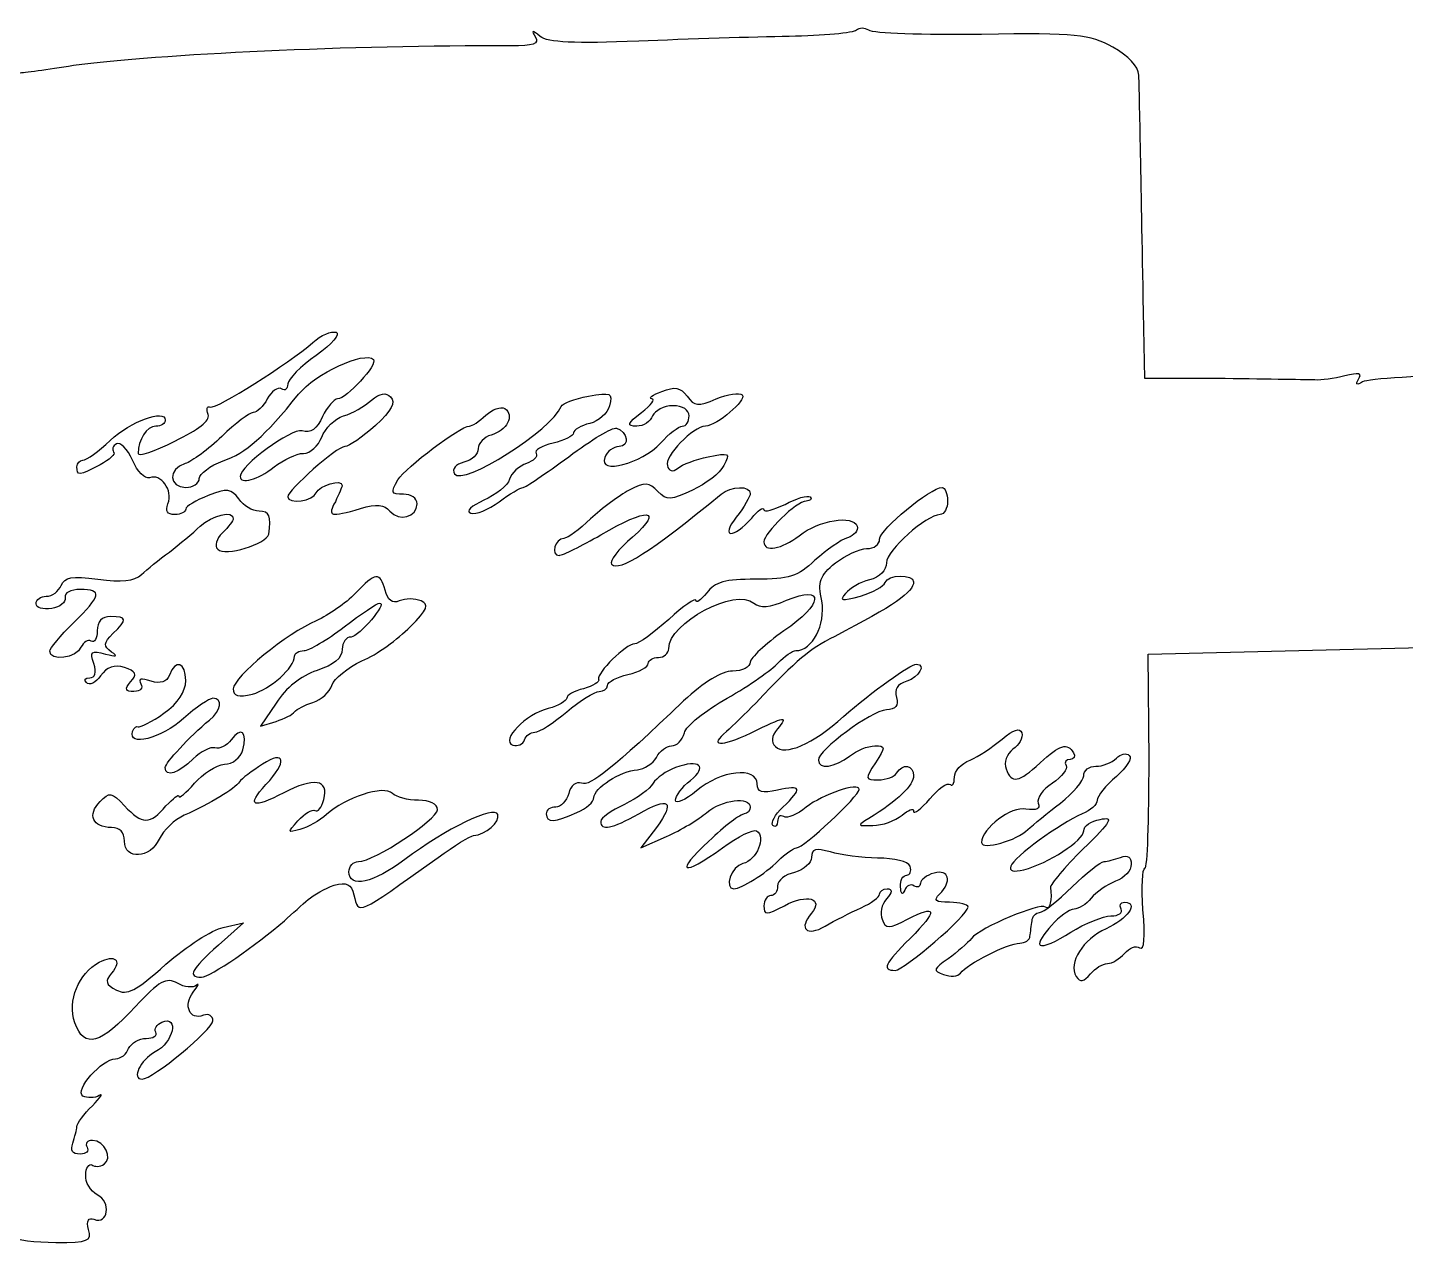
# Model space of a CAD drawing. Extents: x 0 to 69.4, y 0 to 30.3.
# Drawn here: x 27.587 to 31.103, y 3.628 to 6.728 of the extents above; entities that cross this region are included whole.
import ezdxf

# ---------------------------------------------------------------- set-up
doc = ezdxf.new("R2010")
doc.units = 0
doc.header["$MEASUREMENT"] = 0
doc.layers.get('0').update_dxf_attribs({"linetype": 'CONTINUOUS'})

msp = doc.modelspace()

# ---------------------------------------------------------------- linework, layer by layer
at = {"color": 0, "linetype": 'CONTINUOUS'}
for p, q in [((29.7019, 6.72146), (29.7019, 6.72146)), ((30.4381, 5.83268), (30.4346, 6.00276)), ((30.6429, 5.83268), (30.4381, 5.83268)), ((28.4226, 5.28413), (28.4226, 5.28413)), ((30.4467, 5.12961), (31.5924, 5.15739)), ((30.4485, 4.8571), (30.4467, 5.12961)), ((28.2213, 5.00461), (28.1813, 4.94564)), ((28.1813, 4.94564), (28.2213, 4.95779)), ((29.2401, 4.83974), (29.2401, 4.83974)), ((29.1917, 4.68696), (29.1517, 4.63488)), ((29.1517, 4.63488), (29.2176, 4.66439)), ((29.5874, 4.61057), (29.5874, 4.61057)), ((28.1379, 4.44396), (28.0736, 4.38667)), ((28.0858, 4.43181), (28.1379, 4.44396))]:
    msp.add_line(p, q, dxfattribs=at)
for points in [[(28.8947, 6.70583), (28.8739, 6.72319), (28.8722, 6.72146), (28.8826, 6.7041)], [(29.7019, 6.72146), (29.695, 6.71451), (29.6169, 6.70757), (29.5301, 6.70583)], [(29.7332, 6.72146), (29.7228, 6.7284), (29.7089, 6.7284), (29.7019, 6.72146)], [(30.0214, 6.71104), (29.8737, 6.70931), (29.7436, 6.71278), (29.7332, 6.72146)], [(28.8201, 6.68153), (28.4122, 6.68326), (27.9226, 6.66069), (27.7039, 6.63118)], [(28.8826, 6.7041), (28.8931, 6.68674), (28.8774, 6.68153), (28.8201, 6.68153)], [(29.1465, 6.69368), (28.9833, 6.68674), (28.9139, 6.69021), (28.8947, 6.70583)], [(29.5301, 6.70583), (29.4415, 6.7041), (29.2697, 6.69889), (29.1465, 6.69368)], [(30.3564, 6.67806), (30.2957, 6.71104), (30.2661, 6.71451), (30.0214, 6.71104)], [(30.4224, 6.60688), (30.4207, 6.62944), (30.3964, 6.65549), (30.3564, 6.67806)], [(27.7039, 6.63118), (27.6379, 6.62076), (27.5754, 6.61208), (27.565, 6.61208)], [(30.4346, 6.00276), (30.4276, 6.3604), (30.4242, 6.57215), (30.4224, 6.60688)], [(28.315, 5.92464), (28.3358, 5.94374), (28.3618, 5.95415), (28.374, 5.95068)], [(28.374, 5.95068), (28.3861, 5.94721), (28.3636, 5.92117), (28.3236, 5.89171)], [(28.0528, 5.75976), (28.0701, 5.75456), (28.2525, 5.87088), (28.315, 5.92464)], [(28.3236, 5.89171), (28.2838, 5.86393), (28.2507, 5.83094), (28.2507, 5.81879)], [(28.2785, 5.79275), (28.3201, 5.84483), (28.4469, 5.90386), (28.4694, 5.88129)], [(28.4694, 5.88129), (28.4817, 5.86914), (28.4, 5.7806), (28.3775, 5.7806)], [(30.9483, 5.83963), (30.9206, 5.83268), (30.8876, 5.82747), (30.8719, 5.82921)], [(30.9831, 5.83094), (30.9935, 5.84657), (30.9831, 5.84831), (30.9483, 5.83963)], [(31.3042, 5.8431), (31.1463, 5.83963), (31.0074, 5.83268), (30.9935, 5.824)], [(28.2351, 5.80664), (28.2247, 5.81185), (28.209, 5.79969), (28.1986, 5.7806)], [(28.2507, 5.81879), (28.2507, 5.80664), (28.2438, 5.79969), (28.2351, 5.80664)], [(29.2056, 5.79969), (29.2385, 5.81358), (29.2524, 5.81011), (29.2697, 5.78754)], [(30.8719, 5.82921), (30.8581, 5.82921), (30.7539, 5.83094), (30.6429, 5.83268)], [(30.9935, 5.824), (30.9779, 5.81532), (30.9744, 5.81706), (30.9831, 5.83094)], [(28.0858, 5.62261), (28.1449, 5.64344), (28.19, 5.68338), (28.2785, 5.79275)], [(28.1986, 5.7806), (28.1882, 5.7615), (28.1726, 5.74588), (28.1622, 5.74588)], [(28.3775, 5.7806), (28.3688, 5.7806), (28.3514, 5.75976), (28.3393, 5.73546)], [(28.3931, 5.73719), (28.4157, 5.74414), (28.4469, 5.7615), (28.4643, 5.77713)], [(28.4643, 5.77713), (28.4868, 5.79622), (28.5007, 5.79796), (28.5129, 5.78581)], [(28.5129, 5.78581), (28.5268, 5.77192), (28.5164, 5.75108), (28.4747, 5.71289)], [(28.9486, 5.7615), (28.9521, 5.77018), (28.9815, 5.7806), (29.0181, 5.78754)], [(29.0181, 5.78754), (29.0753, 5.79796), (29.0806, 5.79622), (29.0718, 5.76324)], [(29.1535, 5.74588), (29.1778, 5.76497), (29.1899, 5.7806), (29.1794, 5.7806)], [(29.1794, 5.7806), (29.1708, 5.78233), (29.1813, 5.79101), (29.2056, 5.79969)], [(29.2697, 5.78754), (29.2888, 5.7615), (29.2975, 5.7615), (29.3443, 5.7806)], [(29.4103, 5.79101), (29.4225, 5.77713), (29.3461, 5.71289), (29.3165, 5.71115)], [(29.3443, 5.7806), (29.3739, 5.79275), (29.4033, 5.79796), (29.4103, 5.79101)], [(27.7976, 5.67469), (27.8497, 5.72331), (27.9382, 5.75629), (27.9382, 5.72678)], [(27.9625, 5.67296), (28.0233, 5.70247), (28.0528, 5.72504), (28.0476, 5.74067)], [(28.0476, 5.74067), (28.0424, 5.75456), (28.0442, 5.76324), (28.0528, 5.75976)], [(28.1622, 5.74588), (28.1535, 5.74588), (28.1171, 5.7181), (28.0824, 5.68511)], [(28.3393, 5.73546), (28.3254, 5.70421), (28.3097, 5.69206), (28.2872, 5.699)], [(28.3375, 5.68338), (28.3463, 5.70594), (28.3706, 5.73025), (28.3931, 5.73719)], [(28.6761, 5.58963), (28.6969, 5.55664), (28.9243, 5.70074), (28.9486, 5.7615)], [(28.7143, 5.71115), (28.7212, 5.71115), (28.7386, 5.72331), (28.756, 5.73893)], [(28.756, 5.73893), (28.7732, 5.75456), (28.794, 5.7615), (28.8044, 5.75629)], [(28.8044, 5.75629), (28.8306, 5.73893), (28.8097, 5.699), (28.7697, 5.68858)], [(29.0718, 5.76324), (29.0667, 5.74414), (29.044, 5.72331), (29.0215, 5.7181)], [(29.1412, 5.71115), (29.1153, 5.71115), (29.1169, 5.7181), (29.1535, 5.74588)], [(29.1813, 5.73719), (29.176, 5.72331), (29.1586, 5.71115), (29.1412, 5.71115)], [(29.2333, 5.76324), (29.2107, 5.76324), (29.1882, 5.75108), (29.1813, 5.73719)], [(29.2749, 5.73719), (29.2749, 5.75282), (29.2593, 5.76324), (29.2333, 5.76324)], [(29.2575, 5.71115), (29.2679, 5.71115), (29.2749, 5.72331), (29.2749, 5.73719)], [(27.9139, 5.71115), (27.8914, 5.71115), (27.8688, 5.67643), (27.8688, 5.64171)], [(27.9382, 5.72678), (27.9382, 5.7181), (27.9278, 5.71115), (27.9139, 5.71115)], [(28.2872, 5.699), (28.2594, 5.70594), (28.1292, 5.61046), (28.1292, 5.58268)], [(28.4747, 5.71289), (28.4417, 5.68338), (28.4069, 5.65907), (28.3965, 5.65907)], [(28.5319, 5.574), (28.5528, 5.60699), (28.69, 5.71115), (28.7143, 5.71115)], [(28.9676, 5.63303), (29.025, 5.67643), (29.0806, 5.70942), (29.0892, 5.70594)], [(29.0215, 5.7181), (28.9989, 5.71289), (28.9799, 5.70074), (28.9799, 5.69379)], [(29.0892, 5.70594), (29.1188, 5.69726), (29.1239, 5.65907), (29.0961, 5.65907)], [(29.2021, 5.66775), (29.2229, 5.69206), (29.2489, 5.71115), (29.2575, 5.71115)], [(29.3165, 5.71115), (29.2853, 5.71115), (29.2107, 5.63303), (29.2194, 5.61046)], [(27.7282, 5.62435), (27.7369, 5.62435), (27.7682, 5.64692), (27.7976, 5.67469)], [(27.8133, 5.66601), (27.8046, 5.66081), (27.8011, 5.65213), (27.8064, 5.64518)], [(27.8549, 5.62435), (27.841, 5.65386), (27.8236, 5.67122), (27.8133, 5.66601)], [(27.8688, 5.64171), (27.8688, 5.63303), (27.9104, 5.64692), (27.9625, 5.67296)], [(28.0824, 5.68511), (28.0493, 5.65213), (28.006, 5.62088), (27.9886, 5.61567)], [(28.2907, 5.64171), (28.3081, 5.64171), (28.3289, 5.66081), (28.3375, 5.68338)], [(28.7697, 5.68858), (28.7525, 5.68338), (28.7368, 5.66775), (28.7368, 5.65386)], [(28.9278, 5.66775), (28.8982, 5.66081), (28.8792, 5.65039), (28.8843, 5.64171)], [(28.9799, 5.69379), (28.9799, 5.68511), (28.9556, 5.67469), (28.9278, 5.66775)], [(29.0597, 5.63129), (29.0424, 5.58615), (29.1535, 5.61567), (29.2021, 5.66775)], [(27.8064, 5.64518), (27.8115, 5.63997), (27.796, 5.62608), (27.7717, 5.61219)], [(28.216, 5.60699), (28.2403, 5.62608), (28.2733, 5.64171), (28.2907, 5.64171)], [(28.3965, 5.65907), (28.3757, 5.65907), (28.2507, 5.54796), (28.2507, 5.5306)], [(28.7368, 5.65386), (28.7368, 5.63997), (28.7212, 5.62435), (28.7004, 5.61914)], [(28.8514, 5.5549), (28.8565, 5.5549), (28.9086, 5.58963), (28.9676, 5.63303)], [(28.8843, 5.64171), (28.8896, 5.63303), (28.8774, 5.62261), (28.86, 5.61567)], [(29.0961, 5.65907), (29.0822, 5.65907), (29.0649, 5.64692), (29.0597, 5.63129)], [(29.2454, 5.60351), (29.2575, 5.61393), (29.2922, 5.62608), (29.3235, 5.63303)], [(29.3235, 5.63303), (29.3774, 5.64344), (29.3808, 5.64344), (29.3635, 5.61046)], [(27.7126, 5.60699), (27.7126, 5.6174), (27.7196, 5.62435), (27.7282, 5.62435)], [(27.7717, 5.61219), (27.7178, 5.58442), (27.7126, 5.58442), (27.7126, 5.60699)], [(27.8983, 5.57921), (27.8861, 5.57574), (27.8671, 5.59483), (27.8549, 5.62435)], [(27.9451, 5.51324), (27.959, 5.54796), (27.9261, 5.59136), (27.8983, 5.57921)], [(27.9886, 5.61567), (27.9451, 5.60178), (27.9469, 5.5549), (27.9903, 5.5549)], [(28.025, 5.57747), (28.025, 5.58963), (28.0528, 5.61046), (28.0858, 5.62261)], [(28.1292, 5.58268), (28.1292, 5.56185), (28.1743, 5.574), (28.216, 5.60699)], [(28.7004, 5.61914), (28.6796, 5.61393), (28.6692, 5.60178), (28.6761, 5.58963)], [(28.86, 5.61567), (28.841, 5.61046), (28.8218, 5.59136), (28.8167, 5.57574)], [(29.2194, 5.61046), (29.2229, 5.59657), (29.2333, 5.5931), (29.2454, 5.60351)], [(29.3635, 5.61046), (29.3531, 5.59136), (29.3183, 5.56358), (29.2836, 5.54796)], [(27.9903, 5.5549), (28.0094, 5.5549), (28.025, 5.56532), (28.025, 5.57747)], [(28.3236, 5.54101), (28.3306, 5.56011), (28.3896, 5.57747), (28.3896, 5.56011)], [(28.3896, 5.56011), (28.3896, 5.55664), (28.381, 5.53754), (28.3722, 5.51844)], [(28.5458, 5.53754), (28.5146, 5.53754), (28.5129, 5.54101), (28.5319, 5.574)], [(28.8167, 5.57574), (28.8114, 5.56011), (28.7819, 5.53581), (28.7507, 5.52192)], [(29.1951, 5.54449), (29.1725, 5.56879), (29.1621, 5.56879), (29.1222, 5.54796)], [(29.3565, 5.53754), (29.3825, 5.55838), (29.4311, 5.56011), (29.4311, 5.53928)], [(28.0476, 5.53407), (28.0164, 5.52192), (27.9903, 5.50629), (27.9903, 5.49935)], [(28.1257, 5.52539), (28.1067, 5.55143), (28.0963, 5.55317), (28.0476, 5.53407)], [(28.1778, 5.49414), (28.1604, 5.49414), (28.1379, 5.50803), (28.1257, 5.52539)], [(28.2507, 5.5306), (28.2507, 5.5115), (28.3167, 5.52018), (28.3236, 5.54101)], [(28.5806, 5.51324), (28.5806, 5.52713), (28.565, 5.53754), (28.5458, 5.53754)], [(28.7507, 5.52192), (28.7194, 5.50803), (28.7039, 5.49414), (28.7178, 5.48893)], [(28.7906, 5.51844), (28.8167, 5.53754), (28.8444, 5.5549), (28.8514, 5.5549)], [(29.1222, 5.54796), (29.0961, 5.53407), (29.0528, 5.50108), (29.0232, 5.47504)], [(29.0771, 5.35878), (29.0979, 5.33968), (29.1743, 5.38829), (29.3565, 5.53754)], [(29.2836, 5.54796), (29.2281, 5.52192), (29.2194, 5.52018), (29.1951, 5.54449)], [(29.4311, 5.53928), (29.4311, 5.53233), (29.4156, 5.50456), (29.3947, 5.47851)], [(29.5197, 5.5115), (29.5492, 5.52713), (29.5769, 5.53581), (29.5839, 5.5306)], [(29.5839, 5.5306), (29.5892, 5.52539), (29.5839, 5.52018), (29.5735, 5.52018)], [(29.761, 5.42301), (29.761, 5.44726), (29.8911, 5.5549), (29.9207, 5.5549)], [(29.9207, 5.5549), (29.9276, 5.5549), (29.9346, 5.53928), (29.9346, 5.52018)], [(27.9625, 5.48546), (27.9435, 5.48546), (27.9382, 5.49414), (27.9451, 5.51324)], [(27.9903, 5.49935), (27.9903, 5.4924), (27.9782, 5.48546), (27.9625, 5.48546)], [(28.0268, 5.45594), (28.0581, 5.48372), (28.1118, 5.49761), (28.1118, 5.47504)], [(28.2021, 5.43517), (28.209, 5.48199), (28.2039, 5.49414), (28.1778, 5.49414)], [(28.3722, 5.51844), (28.3514, 5.48025), (28.3583, 5.47851), (28.4365, 5.50108)], [(28.4365, 5.50108), (28.4782, 5.51324), (28.4972, 5.5115), (28.5111, 5.49414)], [(28.5111, 5.49414), (28.5354, 5.46636), (28.5806, 5.47851), (28.5806, 5.51324)], [(28.7178, 5.48893), (28.7299, 5.48546), (28.7628, 5.49761), (28.7906, 5.51844)], [(29.0493, 5.43343), (29.169, 5.50456), (29.2125, 5.50108), (29.1308, 5.42822)], [(29.4346, 5.47678), (29.4503, 5.49588), (29.4642, 5.50629), (29.4658, 5.49761)], [(29.5735, 5.52018), (29.5492, 5.52018), (29.4658, 5.43864), (29.4658, 5.41607)], [(29.4658, 5.49761), (29.4658, 5.49067), (29.4901, 5.49761), (29.5197, 5.5115)], [(29.5561, 5.43169), (29.6065, 5.47157), (29.6933, 5.48546), (29.7037, 5.45594)], [(29.9154, 5.48546), (29.8807, 5.48546), (29.7783, 5.3935), (29.7783, 5.36225)], [(29.9346, 5.52018), (29.9346, 5.50108), (29.9258, 5.48546), (29.9154, 5.48546)], [(27.9486, 5.39003), (27.9729, 5.40913), (28.0094, 5.43864), (28.0268, 5.45594)], [(28.1118, 5.47504), (28.1118, 5.46983), (28.0997, 5.45421), (28.084, 5.43864)], [(29.0232, 5.47504), (28.9954, 5.44726), (28.9642, 5.42475), (28.9556, 5.42475)], [(29.3947, 5.47851), (29.3531, 5.42475), (29.3878, 5.42301), (29.4346, 5.47678)], [(29.7037, 5.45594), (29.7072, 5.44553), (29.6968, 5.43169), (29.6794, 5.42649)], [(28.084, 5.43864), (28.0685, 5.42301), (28.0632, 5.40565), (28.0719, 5.39697)], [(28.0719, 5.39697), (28.091, 5.37788), (28.1969, 5.41086), (28.2021, 5.43517)], [(28.9556, 5.42475), (28.9329, 5.42475), (28.9208, 5.38135), (28.9433, 5.38135)], [(28.9433, 5.38135), (28.9521, 5.38135), (29.0007, 5.40565), (29.0493, 5.43343)], [(29.1308, 5.42822), (29.0944, 5.39697), (29.0701, 5.36572), (29.0771, 5.35878)], [(29.4658, 5.41607), (29.4658, 5.38829), (29.511, 5.39697), (29.5561, 5.43169)], [(29.6794, 5.42649), (29.6621, 5.42128), (29.6256, 5.39524), (29.5961, 5.36919)], [(29.7279, 5.39871), (29.7471, 5.39871), (29.761, 5.40913), (29.761, 5.42301)], [(27.8775, 5.33274), (27.8914, 5.34489), (27.9226, 5.37093), (27.9486, 5.39003)], [(29.6482, 5.36225), (29.6742, 5.38135), (29.7106, 5.39871), (29.7279, 5.39871)], [(29.5961, 5.36919), (29.5526, 5.32753), (29.5301, 5.32058), (29.445, 5.32058)], [(29.6135, 5.26503), (29.6031, 5.31538), (29.6082, 5.32926), (29.6482, 5.36225)], [(29.7783, 5.36225), (29.7783, 5.34315), (29.7626, 5.32579), (29.7349, 5.31885)], [(27.6726, 5.30496), (27.6814, 5.32579), (27.6988, 5.32926), (27.7664, 5.32058)], [(27.7664, 5.32058), (27.8271, 5.3119), (27.8583, 5.31538), (27.8775, 5.33274)], [(28.499, 5.29281), (28.4868, 5.33968), (28.4747, 5.33968), (28.4226, 5.28413)], [(29.445, 5.32058), (29.3669, 5.32058), (29.3408, 5.31364), (29.32, 5.28586)], [(29.8478, 5.31364), (29.8478, 5.2876), (29.7974, 5.25288), (29.6464, 5.17475)], [(29.7349, 5.31885), (29.7124, 5.31364), (29.6846, 5.29801), (29.6742, 5.28413)], [(29.7124, 5.27718), (29.7436, 5.2876), (29.7731, 5.30322), (29.7749, 5.3119)], [(29.7749, 5.3119), (29.7818, 5.33274), (29.8478, 5.33447), (29.8478, 5.31364)], [(27.6085, 5.25808), (27.6085, 5.2685), (27.6206, 5.27718), (27.6344, 5.27718)], [(27.6344, 5.27718), (27.6501, 5.27718), (27.6657, 5.28933), (27.6726, 5.30496)], [(27.7213, 5.29454), (27.6969, 5.29454), (27.6796, 5.28586), (27.6831, 5.27371)], [(27.7039, 5.20947), (27.7751, 5.27892), (27.7786, 5.29454), (27.7213, 5.29454)], [(28.4226, 5.28413), (28.4, 5.25982), (28.3549, 5.22857), (28.3236, 5.21468)], [(28.5354, 5.26503), (28.5181, 5.25808), (28.506, 5.26676), (28.499, 5.29281)], [(29.2229, 5.1435), (29.2229, 5.20947), (29.3929, 5.29975), (29.4399, 5.25982)], [(29.32, 5.28586), (29.3044, 5.26676), (29.2922, 5.25808), (29.2922, 5.26676)], [(29.5232, 5.26676), (29.6221, 5.30843), (29.6186, 5.25635), (29.5162, 5.18864)], [(29.6742, 5.28413), (29.6568, 5.26503), (29.6638, 5.26503), (29.7124, 5.27718)], [(27.6483, 5.24593), (27.6258, 5.24246), (27.6085, 5.24767), (27.6085, 5.25808)], [(27.6831, 5.27371), (27.6849, 5.26156), (27.6692, 5.2494), (27.6483, 5.24593)], [(28.3949, 5.19906), (28.4382, 5.23204), (28.4799, 5.25982), (28.4851, 5.25982)], [(28.4851, 5.25982), (28.506, 5.25982), (28.4331, 5.17475), (28.4122, 5.17301)], [(28.591, 5.26503), (28.5754, 5.27197), (28.5511, 5.27197), (28.5354, 5.26503)], [(28.5632, 5.19906), (28.6083, 5.24419), (28.6118, 5.25635), (28.591, 5.26503)], [(29.2922, 5.26676), (29.2922, 5.27371), (29.261, 5.25288), (29.2229, 5.21815)], [(29.4399, 5.25982), (29.4572, 5.24593), (29.4797, 5.24767), (29.5232, 5.26676)], [(29.5475, 5.13829), (29.5892, 5.13829), (29.6239, 5.20426), (29.6135, 5.26503)], [(27.6432, 5.13656), (27.6432, 5.1435), (27.671, 5.17649), (27.7039, 5.20947)], [(27.7994, 5.2251), (27.7751, 5.2251), (27.7647, 5.21294), (27.7647, 5.18864)], [(27.8046, 5.18169), (27.8428, 5.21815), (27.841, 5.2251), (27.7994, 5.2251)], [(28.3236, 5.21468), (28.249, 5.18343), (28.1118, 5.07058), (28.1118, 5.04107)], [(29.2229, 5.21815), (29.1847, 5.18343), (29.1447, 5.15565), (29.1361, 5.15565)], [(27.7647, 5.18864), (27.7647, 5.16954), (27.7578, 5.15739), (27.749, 5.1626)], [(27.8011, 5.13482), (27.7803, 5.15044), (27.7803, 5.15739), (27.8046, 5.18169)], [(28.2924, 5.13829), (28.3046, 5.13829), (28.3514, 5.16607), (28.3949, 5.19906)], [(28.4122, 5.17301), (28.4, 5.17301), (28.3896, 5.15913), (28.3896, 5.14176)], [(28.44, 5.11225), (28.4782, 5.12788), (28.5319, 5.16781), (28.5632, 5.19906)], [(29.5162, 5.18864), (29.4693, 5.15565), (29.4311, 5.11919), (29.4311, 5.10878)], [(29.6464, 5.17475), (29.5769, 5.13829), (29.5561, 5.12093), (29.445, 5.00461)], [(27.7231, 5.14697), (27.7126, 5.11919), (27.6432, 5.11051), (27.6432, 5.13656)], [(27.749, 5.1626), (27.7404, 5.16781), (27.73, 5.16086), (27.7231, 5.14697)], [(27.756, 5.10531), (27.7456, 5.13656), (27.749, 5.14003), (27.7856, 5.12961)], [(27.7856, 5.12961), (27.8133, 5.12267), (27.8185, 5.12267), (27.8011, 5.13482)], [(28.2681, 5.1244), (28.2681, 5.13135), (28.2785, 5.13829), (28.2924, 5.13829)], [(28.3896, 5.14176), (28.3896, 5.11919), (28.3688, 5.10183), (28.3254, 5.08794)], [(29.1361, 5.15565), (29.1135, 5.15565), (29.0389, 5.081), (29.044, 5.06538)], [(29.1968, 5.12093), (29.2107, 5.12093), (29.2229, 5.13135), (29.2229, 5.1435)], [(29.5024, 5.10704), (29.5179, 5.1244), (29.5388, 5.13829), (29.5475, 5.13829)], [(27.7456, 5.06885), (27.7594, 5.06885), (27.7629, 5.081), (27.756, 5.10531)], [(27.834, 5.09489), (27.8081, 5.10357), (27.789, 5.09663), (27.7733, 5.07406)], [(27.9903, 5.0619), (27.9903, 5.10878), (27.9643, 5.11746), (27.9486, 5.07579)], [(28.1604, 5.02718), (28.2056, 5.03933), (28.2681, 5.09489), (28.2681, 5.1244)], [(28.3636, 5.04975), (28.3688, 5.06711), (28.4035, 5.09489), (28.44, 5.11225)], [(29.1188, 5.07753), (29.1482, 5.08447), (29.1708, 5.09663), (29.1708, 5.10531)], [(29.1708, 5.10531), (29.1708, 5.11399), (29.1829, 5.12093), (29.1968, 5.12093)], [(29.3721, 5.01676), (29.4294, 5.04975), (29.4867, 5.08968), (29.5024, 5.10704)], [(29.4311, 5.10878), (29.4311, 5.09663), (29.4103, 5.08621), (29.386, 5.08621)], [(29.669, 4.96994), (29.7418, 5.03413), (29.839, 5.10357), (29.8547, 5.10357)], [(29.8547, 5.10357), (29.8807, 5.10357), (29.8617, 5.07058), (29.8304, 5.06017)], [(27.7369, 5.05669), (27.73, 5.06364), (27.7335, 5.06885), (27.7456, 5.06885)], [(27.7733, 5.07406), (27.7613, 5.05669), (27.7439, 5.04801), (27.7369, 5.05669)], [(27.8497, 5.05843), (27.8671, 5.07753), (27.8636, 5.08621), (27.834, 5.09489)], [(27.9018, 5.06017), (27.8757, 5.06885), (27.8688, 5.06711), (27.8757, 5.05322)], [(27.9486, 5.07579), (27.9417, 5.05843), (27.9261, 5.05322), (27.9018, 5.06017)], [(28.3254, 5.08794), (28.2838, 5.07406), (28.2456, 5.04281), (28.2213, 5.00461)], [(29.044, 5.06538), (29.0475, 5.05843), (29.0301, 5.04801), (29.0058, 5.04107)], [(29.0667, 5.04975), (29.0667, 5.05843), (29.091, 5.07058), (29.1188, 5.07753)], [(29.386, 5.08621), (29.3582, 5.08621), (29.3131, 5.05843), (29.261, 5.00982)], [(27.8583, 5.03413), (27.8358, 5.03413), (27.834, 5.03933), (27.8497, 5.05843)], [(27.8757, 5.05322), (27.8826, 5.04281), (27.8757, 5.03413), (27.8583, 5.03413)], [(27.9347, 4.97857), (27.9713, 5.00461), (27.9903, 5.03413), (27.9903, 5.0619)], [(28.1118, 5.04107), (28.1118, 5.02197), (28.124, 5.0185), (28.1604, 5.02718)], [(28.315, 5.00635), (28.3358, 5.01329), (28.3583, 5.03239), (28.3636, 5.04975)], [(29.0058, 5.04107), (28.9815, 5.03586), (28.9625, 5.02371), (28.9625, 5.01676)], [(28.9625, 4.98204), (28.9954, 5.00982), (29.0336, 5.03413), (29.0458, 5.03413)], [(29.0458, 5.03413), (29.0563, 5.03413), (29.0667, 5.04107), (29.0667, 5.04975)], [(29.8304, 5.06017), (29.8061, 5.05322), (29.7974, 5.03933), (29.8043, 5.0185)], [(28.0597, 5.01676), (28.0511, 5.01676), (28.0164, 4.99419), (27.9851, 4.96474)], [(28.0511, 4.96126), (28.0806, 4.98551), (28.0858, 5.01676), (28.0597, 5.01676)], [(28.2681, 4.98204), (28.2733, 4.98899), (28.2942, 4.9994), (28.315, 5.00635)], [(28.9625, 5.01676), (28.9625, 5.00982), (28.9417, 4.99767), (28.9156, 4.99072)], [(29.261, 5.00982), (29.0806, 4.838), (29.0215, 4.79113), (29.0007, 4.79981)], [(29.2628, 4.92828), (29.2662, 4.94564), (29.3165, 4.98551), (29.3721, 5.01676)], [(29.445, 5.00461), (29.419, 4.97857), (29.386, 4.94564), (29.3704, 4.93175)], [(29.8043, 5.0185), (29.8096, 4.99767), (29.8026, 4.98899), (29.7783, 4.98725)], [(27.9851, 4.96474), (27.9278, 4.91439), (27.841, 4.89182), (27.8549, 4.93175)], [(27.8688, 4.9439), (27.874, 4.94217), (27.9035, 4.95606), (27.9347, 4.97857)], [(27.9382, 4.83974), (27.9382, 4.85189), (27.999, 4.91786), (28.0511, 4.96126)], [(28.2213, 4.95779), (28.2421, 4.96474), (28.2629, 4.9751), (28.2681, 4.98204)], [(28.9156, 4.99072), (28.8583, 4.97683), (28.7924, 4.90918), (28.8253, 4.89703)], [(28.8808, 4.93001), (28.8931, 4.93001), (28.9294, 4.95432), (28.9625, 4.98204)], [(29.4329, 4.92828), (29.5214, 4.97163), (29.5283, 4.97336), (29.5006, 4.93869)], [(29.4954, 4.89356), (29.5197, 4.86925), (29.5892, 4.89876), (29.669, 4.96994)], [(29.7783, 4.98725), (29.7383, 4.98378), (29.6047, 4.88488), (29.6047, 4.85883)], [(27.8549, 4.93175), (27.8583, 4.94217), (27.8653, 4.94738), (27.8688, 4.9439)], [(28.1361, 4.88488), (28.1483, 4.93175), (28.131, 4.94564), (28.1067, 4.91092)], [(28.8549, 4.91092), (28.8583, 4.92133), (28.8704, 4.93001), (28.8808, 4.93001)], [(29.2299, 4.89529), (29.2436, 4.89529), (29.2575, 4.90918), (29.2628, 4.92828)], [(29.3704, 4.93175), (29.3235, 4.89356), (29.3547, 4.89182), (29.4329, 4.92828)], [(29.5006, 4.93869), (29.485, 4.9196), (29.4832, 4.90571), (29.4954, 4.89356)], [(30.0735, 4.91265), (30.1029, 4.93696), (30.1186, 4.94217), (30.1237, 4.92828)], [(30.1237, 4.92828), (30.1272, 4.91613), (30.1168, 4.89703), (30.1013, 4.88661)], [(28.065, 4.89008), (28.0546, 4.89356), (28.0285, 4.8814), (28.0094, 4.86231)], [(28.1067, 4.91092), (28.0944, 4.89529), (28.0771, 4.88661), (28.065, 4.89008)], [(28.8253, 4.89703), (28.8375, 4.89356), (28.8514, 4.89876), (28.8549, 4.91092)], [(29.1917, 4.86578), (29.2003, 4.88314), (29.2176, 4.89529), (29.2299, 4.89529)], [(29.6846, 4.86925), (29.7019, 4.88314), (29.7314, 4.89529), (29.7487, 4.89529)], [(29.7487, 4.89529), (29.7765, 4.89529), (29.7765, 4.89182), (29.7506, 4.85189)], [(29.9918, 4.85883), (30.0126, 4.86751), (30.0492, 4.89182), (30.0735, 4.91265)], [(30.1707, 4.85189), (30.221, 4.89876), (30.2401, 4.90397), (30.2557, 4.87793)], [(28.0094, 4.86231), (27.9729, 4.82585), (27.9382, 4.81369), (27.9382, 4.83974)], [(28.0893, 4.84842), (28.1101, 4.84842), (28.131, 4.86578), (28.1361, 4.88488)], [(28.1951, 4.79633), (28.2507, 4.85536), (28.2438, 4.88661), (28.1865, 4.84842)], [(29.1431, 4.83453), (29.1604, 4.83626), (29.1829, 4.85015), (29.1917, 4.86578)], [(29.2783, 4.80675), (29.3235, 4.84321), (29.301, 4.86231), (29.2401, 4.83974)], [(29.6047, 4.85883), (29.6047, 4.83453), (29.6464, 4.83974), (29.6846, 4.86925)], [(29.9519, 4.81543), (29.9519, 4.83106), (29.9693, 4.85015), (29.9918, 4.85883)], [(30.1013, 4.88661), (30.0856, 4.87446), (30.0769, 4.85363), (30.0839, 4.83626)], [(30.2471, 4.86057), (30.2367, 4.86057), (30.2314, 4.85363), (30.2367, 4.84494)], [(30.2557, 4.87793), (30.261, 4.86925), (30.2575, 4.86057), (30.2471, 4.86057)], [(30.3131, 4.84321), (30.3304, 4.84321), (30.3529, 4.85189), (30.3651, 4.86404)], [(30.3651, 4.86404), (30.3756, 4.87446), (30.3911, 4.87793), (30.3981, 4.87099)], [(30.3981, 4.87099), (30.4068, 4.86404), (30.3911, 4.83974), (30.3651, 4.81717)], [(30.4381, 4.58279), (30.445, 4.58279), (30.4485, 4.70606), (30.4485, 4.8571)], [(28.0129, 4.79981), (28.0338, 4.82411), (28.0685, 4.84668), (28.0893, 4.84842)], [(28.1865, 4.84842), (28.1588, 4.83106), (28.1326, 4.81196), (28.1275, 4.80328)], [(29.0319, 4.76335), (29.0319, 4.78765), (29.0996, 4.83106), (29.1431, 4.83453)], [(29.2401, 4.83974), (29.216, 4.83106), (29.1917, 4.81369), (29.1829, 4.79981)], [(29.4485, 4.79807), (29.4485, 4.84321), (29.3547, 4.83279), (29.294, 4.78071)], [(29.7506, 4.85189), (29.7228, 4.81022), (29.7244, 4.80849), (29.7575, 4.80849)], [(29.8478, 4.8189), (29.8478, 4.7946), (29.8078, 4.7564), (29.7332, 4.70953)], [(29.7575, 4.80849), (29.7783, 4.80849), (29.7992, 4.81717), (29.8043, 4.82585)], [(29.8043, 4.82585), (29.82, 4.85189), (29.8478, 4.84668), (29.8478, 4.8189)], [(30.0839, 4.83626), (30.0978, 4.79807), (30.1151, 4.80154), (30.1707, 4.85189)], [(30.2367, 4.84494), (30.2418, 4.83626), (30.2263, 4.81717), (30.2019, 4.79981)], [(30.2228, 4.74946), (30.2557, 4.7755), (30.2818, 4.80675), (30.2818, 4.8189)], [(30.2818, 4.8189), (30.2818, 4.83279), (30.2957, 4.84321), (30.3131, 4.84321)], [(30.3651, 4.81717), (30.3374, 4.7946), (30.3165, 4.76682), (30.3165, 4.7564)], [(27.9729, 4.76682), (27.9729, 4.75988), (27.9903, 4.7755), (28.0129, 4.79981)], [(28.1275, 4.80328), (28.1153, 4.78592), (28.0528, 4.74772), (27.9868, 4.71821)], [(28.2403, 4.7755), (28.1622, 4.73383), (28.1431, 4.74078), (28.1951, 4.79633)], [(28.3428, 4.75814), (28.3567, 4.81022), (28.3167, 4.81543), (28.2403, 4.7755)], [(28.5181, 4.77376), (28.4956, 4.79633), (28.3965, 4.76335), (28.3497, 4.71994)], [(29.0007, 4.79981), (28.9868, 4.80501), (28.9729, 4.7946), (28.9676, 4.77376)], [(29.1829, 4.79981), (29.176, 4.78592), (29.1431, 4.76161), (29.11, 4.74599)], [(29.2401, 4.7564), (29.2401, 4.76682), (29.2575, 4.79113), (29.2783, 4.80675)], [(29.5006, 4.78244), (29.4607, 4.77376), (29.4485, 4.77724), (29.4485, 4.79807)], [(29.5144, 4.73904), (29.5649, 4.78765), (29.5631, 4.79633), (29.5006, 4.78244)], [(29.5492, 4.63488), (29.5665, 4.63488), (29.7089, 4.76682), (29.7089, 4.78418)], [(29.7089, 4.78418), (29.7089, 4.80328), (29.6169, 4.77203), (29.5735, 4.73904)], [(29.8894, 4.75988), (29.9103, 4.78592), (29.9346, 4.80328), (29.9415, 4.79633)], [(29.9415, 4.79633), (29.9467, 4.79113), (29.9519, 4.79807), (29.9519, 4.81543)], [(30.2019, 4.79981), (30.1776, 4.78418), (30.1619, 4.76161), (30.1654, 4.74946)], [(27.8011, 4.68696), (27.7525, 4.68696), (27.7386, 4.71994), (27.7717, 4.75293)], [(27.7717, 4.75293), (27.796, 4.77897), (27.8011, 4.77724), (27.834, 4.74251)], [(27.94, 4.74251), (27.959, 4.76161), (27.9729, 4.77376), (27.9729, 4.76682)], [(28.3201, 4.73036), (28.3271, 4.72515), (28.3375, 4.73731), (28.3428, 4.75814)], [(28.584, 4.7564), (28.5581, 4.7564), (28.5268, 4.76508), (28.5181, 4.77376)], [(28.6326, 4.7321), (28.6326, 4.74772), (28.6136, 4.7564), (28.584, 4.7564)], [(28.9676, 4.77376), (28.9625, 4.75467), (28.9468, 4.73904), (28.9347, 4.73904)], [(28.9885, 4.72515), (29.0128, 4.73557), (29.0319, 4.75293), (29.0319, 4.76335)], [(29.1465, 4.72168), (29.2246, 4.76682), (29.2401, 4.75467), (29.1917, 4.68696)], [(29.294, 4.78071), (29.2644, 4.7564), (29.2401, 4.74599), (29.2401, 4.7564)], [(29.32, 4.72515), (29.3582, 4.75814), (29.4311, 4.76682), (29.4311, 4.73904)], [(29.8478, 4.72863), (29.8478, 4.71994), (29.8668, 4.73383), (29.8894, 4.75988)], [(30.1654, 4.74946), (30.1724, 4.73383), (30.1619, 4.73036), (30.1342, 4.73383)], [(30.1394, 4.68175), (30.1533, 4.6939), (30.1897, 4.72515), (30.2228, 4.74946)], [(30.3165, 4.7564), (30.3165, 4.74599), (30.2992, 4.73036), (30.2783, 4.72168)], [(27.834, 4.74251), (27.8792, 4.6939), (27.9, 4.6939), (27.94, 4.74251)], [(27.9868, 4.71821), (27.9625, 4.70779), (27.9331, 4.68001), (27.9226, 4.65744)], [(28.2768, 4.70432), (28.2942, 4.72342), (28.3132, 4.73383), (28.3201, 4.73036)], [(28.3497, 4.71994), (28.3324, 4.70432), (28.3011, 4.68696), (28.2819, 4.68175)], [(28.4313, 4.60015), (28.4712, 4.60015), (28.6326, 4.70779), (28.6326, 4.7321)], [(28.7871, 4.71994), (28.7785, 4.74425), (28.6535, 4.68349), (28.5493, 4.60536)], [(28.7247, 4.66613), (28.756, 4.6696), (28.7924, 4.70085), (28.7871, 4.71994)], [(28.9347, 4.73904), (28.9208, 4.73904), (28.9104, 4.7321), (28.9104, 4.72168)], [(28.9104, 4.72168), (28.9104, 4.69911), (28.9329, 4.69911), (28.9885, 4.72515)], [(29.11, 4.74599), (29.0771, 4.73036), (29.0493, 4.71126), (29.0493, 4.70258)], [(29.0493, 4.70258), (29.0493, 4.67828), (29.0771, 4.68349), (29.1465, 4.72168)], [(29.2176, 4.66439), (29.254, 4.68001), (29.2992, 4.70779), (29.32, 4.72515)], [(29.4156, 4.72168), (29.4068, 4.72168), (29.3651, 4.69043), (29.3253, 4.65224)], [(29.4311, 4.73904), (29.4311, 4.73036), (29.4242, 4.72168), (29.4156, 4.72168)], [(29.4885, 4.69217), (29.4832, 4.69911), (29.4936, 4.71994), (29.5144, 4.73904)], [(29.5162, 4.71474), (29.5075, 4.71994), (29.5006, 4.71474), (29.5006, 4.70258)], [(29.5735, 4.73904), (29.551, 4.71994), (29.5249, 4.70953), (29.5162, 4.71474)], [(29.7436, 4.69217), (29.7679, 4.69217), (29.8008, 4.70432), (29.8182, 4.71821)], [(29.8182, 4.71821), (29.8339, 4.7321), (29.8478, 4.73731), (29.8478, 4.72863)], [(30.1342, 4.73383), (30.0978, 4.74251), (30.0214, 4.68522), (30.0214, 4.64876)], [(30.2783, 4.72168), (30.221, 4.69738), (30.1029, 4.61231), (30.096, 4.588)], [(30.3235, 4.70779), (30.3599, 4.71474), (30.3529, 4.70432), (30.28, 4.6314)], [(27.834, 4.65224), (27.834, 4.67481), (27.8219, 4.68696), (27.8011, 4.68696)], [(28.2819, 4.68175), (28.249, 4.67307), (28.249, 4.67307), (28.2768, 4.70432)], [(29.36, 4.63488), (29.3999, 4.66439), (29.4399, 4.68349), (29.4468, 4.67828)], [(29.4468, 4.67828), (29.4728, 4.66265), (29.4468, 4.60363), (29.4121, 4.59494)], [(29.5006, 4.70258), (29.5006, 4.69043), (29.4954, 4.68696), (29.4885, 4.69217)], [(29.7332, 4.70953), (29.7037, 4.69217), (29.7037, 4.69043), (29.7436, 4.69217)], [(30.0214, 4.64876), (30.0214, 4.62793), (30.1117, 4.65397), (30.1394, 4.68175)], [(30.129, 4.57932), (30.1915, 4.59494), (30.2818, 4.65397), (30.2818, 4.67828)], [(30.2818, 4.67828), (30.2818, 4.69043), (30.3008, 4.70432), (30.3235, 4.70779)], [(27.9226, 4.65744), (27.9, 4.6071), (27.834, 4.60363), (27.834, 4.65224)], [(28.6344, 4.61057), (28.6761, 4.64008), (28.716, 4.66613), (28.7247, 4.66613)], [(29.3253, 4.65224), (29.2367, 4.57064), (29.2558, 4.56022), (29.36, 4.63488)], [(28.4192, 4.51508), (28.4331, 4.46306), (28.4226, 4.45958), (28.6344, 4.61057)], [(29.5024, 4.60189), (29.5197, 4.61925), (29.5422, 4.63488), (29.5492, 4.63488)], [(29.5874, 4.61057), (29.5874, 4.59668), (29.5683, 4.57932), (29.544, 4.57238)], [(29.636, 4.62446), (29.5978, 4.63488), (29.5874, 4.63314), (29.5874, 4.61057)], [(29.7557, 4.60883), (29.7158, 4.61057), (29.6621, 4.61578), (29.636, 4.62446)], [(29.839, 4.588), (29.8339, 4.60015), (29.7992, 4.60883), (29.7557, 4.60883)], [(30.28, 4.6314), (30.2332, 4.58626), (30.1967, 4.54113), (30.1967, 4.53418)], [(30.3339, 4.60015), (30.3425, 4.60015), (30.3599, 4.60536), (30.3756, 4.61057)], [(30.3756, 4.61057), (30.3946, 4.61751), (30.4033, 4.61231), (30.4033, 4.59321)], [(28.5493, 4.60536), (28.4694, 4.5446), (28.4069, 4.53071), (28.4069, 4.57411)], [(28.4069, 4.57411), (28.4069, 4.588), (28.4174, 4.60015), (28.4313, 4.60015)], [(29.4121, 4.59494), (29.3825, 4.588), (29.3635, 4.53071), (29.3894, 4.53071)], [(29.3894, 4.53071), (29.4086, 4.53071), (29.4693, 4.5689), (29.5024, 4.60189)], [(29.544, 4.57238), (29.5197, 4.56717), (29.5006, 4.55154), (29.5006, 4.53765)], [(29.8304, 4.56543), (29.839, 4.56543), (29.8425, 4.57585), (29.839, 4.588)], [(29.9138, 4.51682), (29.9467, 4.54981), (29.9381, 4.58106), (29.8999, 4.57064)], [(30.096, 4.588), (30.0908, 4.57585), (30.1029, 4.57238), (30.129, 4.57932)], [(30.2522, 4.53592), (30.2888, 4.57064), (30.3251, 4.60015), (30.3339, 4.60015)], [(30.4033, 4.59321), (30.4033, 4.57758), (30.386, 4.55849), (30.3633, 4.54981)], [(30.4328, 4.47694), (30.4293, 4.53418), (30.4311, 4.58279), (30.4381, 4.58279)], [(28.3028, 4.50293), (28.3167, 4.51508), (28.3463, 4.53244), (28.3688, 4.53939)], [(28.3688, 4.53939), (28.4018, 4.54807), (28.4122, 4.54286), (28.4192, 4.51508)], [(29.5006, 4.53765), (29.5006, 4.52376), (29.4936, 4.51335), (29.4832, 4.51335)], [(29.8147, 4.53592), (29.8131, 4.55154), (29.82, 4.56543), (29.8304, 4.56543)], [(29.8251, 4.52724), (29.82, 4.51335), (29.8147, 4.51682), (29.8147, 4.53592)], [(29.8494, 4.53765), (29.8408, 4.5446), (29.8286, 4.53765), (29.8251, 4.52724)], [(29.8651, 4.5446), (29.8651, 4.53592), (29.8582, 4.53244), (29.8494, 4.53765)], [(29.8999, 4.57064), (29.8807, 4.56543), (29.8651, 4.55328), (29.8651, 4.5446)], [(30.1689, 4.47), (30.1793, 4.47), (30.2158, 4.49946), (30.2522, 4.53592)], [(30.3633, 4.54981), (30.3408, 4.54113), (30.3131, 4.52203), (30.3008, 4.5064)], [(28.2421, 4.44917), (28.2611, 4.46653), (28.2889, 4.49083), (28.3028, 4.50293)], [(29.4832, 4.51335), (29.4746, 4.51335), (29.4658, 4.50119), (29.4658, 4.48736)], [(29.5179, 4.48736), (29.5769, 4.51856), (29.6186, 4.5064), (29.5874, 4.46826)], [(29.714, 4.48215), (29.7401, 4.49431), (29.761, 4.50988), (29.761, 4.51682)], [(29.761, 4.51682), (29.761, 4.52376), (29.7696, 4.53071), (29.78, 4.53071)], [(29.7783, 4.50467), (29.7661, 4.49083), (29.761, 4.46653), (29.7679, 4.45264)], [(29.78, 4.53071), (29.7939, 4.53071), (29.7939, 4.52203), (29.7783, 4.50467)], [(29.9397, 4.49604), (29.9033, 4.49604), (29.8981, 4.50119), (29.9138, 4.51682)], [(30.1967, 4.53418), (30.2019, 4.50467), (30.195, 4.47347), (30.1846, 4.48389)], [(30.3008, 4.5064), (30.2888, 4.49083), (30.2679, 4.47868), (30.2575, 4.47868)], [(29.4658, 4.48736), (29.4658, 4.46306), (29.4711, 4.46306), (29.5179, 4.48736)], [(29.5874, 4.46826), (29.5526, 4.42833), (29.5753, 4.4075), (29.6221, 4.43528)], [(29.6221, 4.43528), (29.6464, 4.44917), (29.6864, 4.47), (29.714, 4.48215)], [(29.8008, 4.32243), (29.8235, 4.32243), (29.9867, 4.46306), (29.9867, 4.48389)], [(29.8321, 4.45264), (29.9085, 4.49257), (29.9103, 4.47521), (29.839, 4.40403)], [(29.9867, 4.48389), (29.9867, 4.49083), (29.9658, 4.49604), (29.9397, 4.49604)], [(30.1846, 4.48389), (30.1707, 4.49604), (30.0179, 4.43181), (29.9953, 4.40403)], [(30.1499, 4.44917), (30.1499, 4.45958), (30.1603, 4.47), (30.1689, 4.47)], [(30.2575, 4.47868), (30.2314, 4.47868), (30.1585, 4.39882), (30.1707, 4.38667)], [(30.386, 4.49604), (30.4242, 4.49604), (30.3929, 4.45264), (30.339, 4.42833)], [(30.3513, 4.46132), (30.3721, 4.46132), (30.3825, 4.47), (30.3772, 4.47868)], [(30.3772, 4.47868), (30.3721, 4.4891), (30.3756, 4.49604), (30.386, 4.49604)], [(30.4242, 4.37972), (30.4362, 4.37278), (30.4397, 4.40576), (30.4328, 4.47694)], [(27.94, 4.33806), (27.9921, 4.38319), (28.0581, 4.4266), (28.0858, 4.43181)], [(28.0303, 4.30507), (28.0528, 4.30507), (28.1708, 4.38667), (28.2421, 4.44917)], [(29.7679, 4.45264), (29.7765, 4.42833), (29.7835, 4.42833), (29.8321, 4.45264)], [(30.1446, 4.40924), (30.1464, 4.41965), (30.1481, 4.43701), (30.1499, 4.44917)], [(30.2487, 4.41965), (30.2853, 4.44222), (30.3321, 4.46132), (30.3513, 4.46132)], [(29.839, 4.40403), (29.7731, 4.33806), (29.7661, 4.32243), (29.8008, 4.32243)], [(29.9953, 4.40403), (29.9867, 4.39187), (29.9589, 4.36931), (29.9362, 4.35194)], [(30.1186, 4.39187), (30.1325, 4.39187), (30.1446, 4.40056), (30.1446, 4.40924)], [(30.1707, 4.38667), (30.1776, 4.38146), (30.2124, 4.39535), (30.2487, 4.41965)], [(30.339, 4.42833), (30.28, 4.40229), (30.2418, 4.34153), (30.2626, 4.30681)], [(27.7699, 4.34326), (27.8099, 4.3641), (27.8289, 4.34847), (27.8011, 4.31549)], [(28.0736, 4.38667), (28.0042, 4.32417), (27.9938, 4.30507), (28.0303, 4.30507)], [(29.9675, 4.31549), (29.9832, 4.33806), (30.089, 4.39187), (30.1186, 4.39187)], [(30.3425, 4.33979), (30.3547, 4.33979), (30.3737, 4.35194), (30.386, 4.36583)], [(30.386, 4.36583), (30.3981, 4.37972), (30.4154, 4.38667), (30.4242, 4.37972)], [(27.7074, 4.18875), (27.6883, 4.24604), (27.7161, 4.31375), (27.7699, 4.34326)], [(27.8133, 4.27208), (27.841, 4.25819), (27.8618, 4.26861), (27.94, 4.33806)], [(29.9362, 4.35194), (29.8981, 4.3259), (29.8964, 4.32243), (29.9242, 4.31201)], [(30.2992, 4.31375), (30.3112, 4.32764), (30.3304, 4.33979), (30.3425, 4.33979)], [(27.8011, 4.31549), (27.7838, 4.29465), (27.7856, 4.28597), (27.8133, 4.27208)], [(27.9694, 4.28944), (27.94, 4.30507), (27.9243, 4.29639), (27.8618, 4.23042)], [(28.0094, 4.26687), (28.0215, 4.2825), (28.0268, 4.29118), (28.0181, 4.28424)], [(29.9242, 4.31201), (29.9415, 4.30507), (29.9606, 4.30681), (29.9675, 4.31549)], [(30.2626, 4.30681), (30.2731, 4.29118), (30.2818, 4.29292), (30.2992, 4.31375)], [(28.0181, 4.28424), (28.0094, 4.27729), (27.9868, 4.27903), (27.9694, 4.28944)], [(28.0354, 4.20785), (28.0007, 4.19396), (27.9833, 4.23215), (28.0094, 4.26687)], [(27.8618, 4.23042), (27.7733, 4.13319), (27.7317, 4.12104), (27.7074, 4.18875)], [(27.8792, 4.04465), (27.9053, 4.04465), (28.0597, 4.17139), (28.0597, 4.19396)], [(27.9139, 4.16444), (27.9088, 4.17312), (27.9157, 4.18354), (27.9296, 4.19049)], [(27.9296, 4.19049), (27.9747, 4.20785), (27.959, 4.1384), (27.9122, 4.1141)], [(28.0597, 4.19396), (28.0597, 4.20611), (28.0493, 4.21306), (28.0354, 4.20785)], [(27.8896, 4.14882), (27.9069, 4.14882), (27.9192, 4.15576), (27.9139, 4.16444)], [(27.8115, 4.09674), (27.8254, 4.09674), (27.8393, 4.10889), (27.8444, 4.12278)], [(27.8444, 4.12278), (27.8514, 4.13667), (27.8706, 4.14882), (27.8896, 4.14882)], [(27.9122, 4.1141), (27.874, 4.09326), (27.8514, 4.04465), (27.8792, 4.04465)], [(27.7282, 4.00131), (27.7057, 4.01693), (27.7768, 4.09674), (27.8115, 4.09674)], [(27.7525, 3.977), (27.7733, 3.99783), (27.7803, 4.00999), (27.7699, 4.00304)], [(27.7126, 3.92318), (27.7126, 3.93186), (27.73, 3.95617), (27.7525, 3.977)], [(27.7699, 4.00304), (27.7578, 3.9961), (27.7386, 3.9961), (27.7282, 4.00131)], [(27.7022, 3.88151), (27.7074, 3.89714), (27.7126, 3.91624), (27.7126, 3.92318)], [(27.7213, 3.85374), (27.7004, 3.85374), (27.6953, 3.86242), (27.7022, 3.88151)], [(27.7386, 3.8711), (27.7439, 3.86068), (27.7369, 3.85374), (27.7213, 3.85374)], [(27.7525, 3.88846), (27.7386, 3.88846), (27.7335, 3.87978), (27.7386, 3.8711)], [(27.7821, 3.82769), (27.8046, 3.84158), (27.7838, 3.88846), (27.7525, 3.88846)], [(27.7647, 3.74957), (27.7474, 3.75825), (27.7335, 3.78256), (27.7351, 3.79992)], [(27.7351, 3.79992), (27.7351, 3.81901), (27.7439, 3.82943), (27.7508, 3.82596)], [(27.7508, 3.82596), (27.7578, 3.82075), (27.7717, 3.82075), (27.7821, 3.82769)], [(27.756, 3.68707), (27.7925, 3.67318), (27.8011, 3.73047), (27.7647, 3.74957)], [(27.7421, 3.66103), (27.7369, 3.6836), (27.7421, 3.69228), (27.756, 3.68707)], [(27.6588, 3.62804), (27.7421, 3.62804), (27.7508, 3.63151), (27.7421, 3.66103)], [(27.5442, 3.64193), (27.5564, 3.63499), (27.6067, 3.62804), (27.6588, 3.62804)]]:
    msp.add_open_spline(points, degree=3, dxfattribs=at)

doc.saveas('drawing.dxf')
